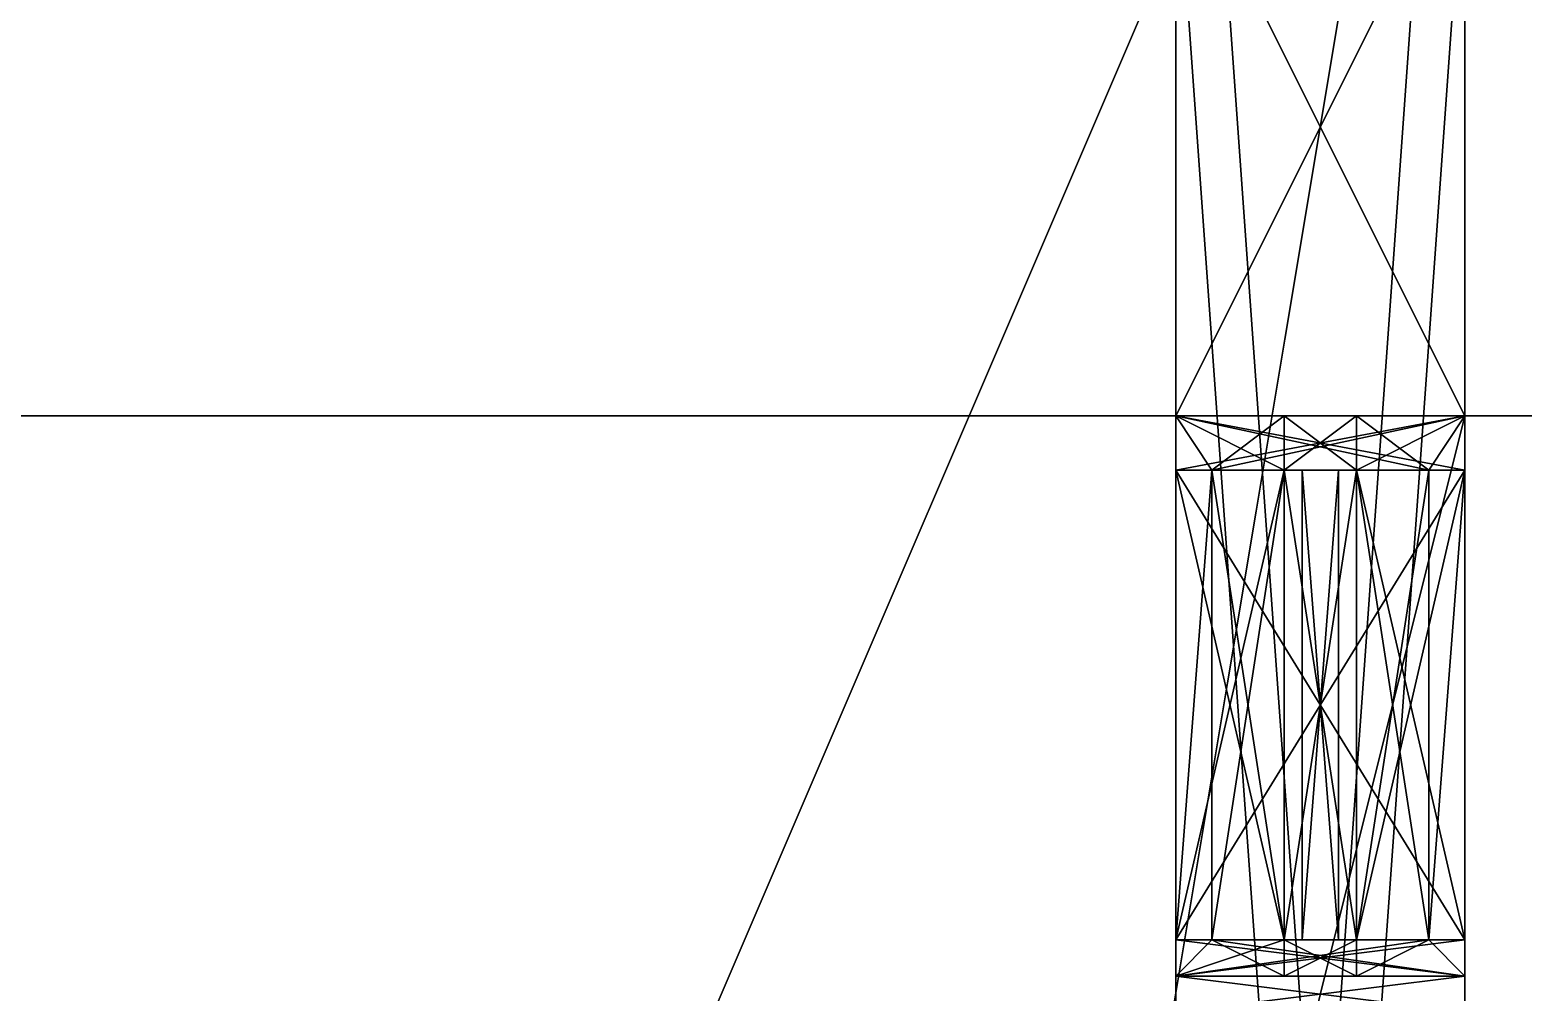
# Model space of a CAD drawing. Extents: x -3136 to 3456, y -896 to 5632.
# Drawn here: x -79.4 to 3.2, y 1696.1 to 1749.4 of the extents above; entities that cross this region are included whole.
import ezdxf

# ---------------------------------------------------------------- set-up
doc = ezdxf.new("R2010")
doc.units = 0

msp = doc.modelspace()

# ---------------------------------------------------------------- meshes
at = {"layer": 'OBJECT029', "color": 50}
mesh = msp.add_polyface(dxfattribs=at)
corners = [(-16, 1536, 128), (-16, 1568, 128), (0, 1568, 128), (0, 1536, 128), (-16, 1792), (-16, 1760), (0, 1760), (0, 1792)]
mesh.append_faces([[corners[k] for k in face] for face in [(1, 3, 0), (5, 7, 4), (4, 0, 5), (6, 2, 7), (5, 3, 6), (1, 7, 2)]], dxfattribs={"vtx0": -1})
mesh.append_faces([[corners[k] for k in face] for face in [(1, 2, 3), (5, 6, 7), (4, 1, 0), (6, 3, 2), (5, 0, 3), (1, 4, 7)]], dxfattribs={"vtx2": -1})
at = {"layer": 'OBJECT037', "color": 50}
mesh = msp.add_polyface(dxfattribs=at)
corners = [(-16, 1568, 288), (-16, 1536, 288), (0, 1536, 288), (0, 1568, 288), (-16, 1760, 416), (-16, 1792, 416), (0, 1792, 416), (0, 1760, 416)]
mesh.append_faces([[corners[k] for k in face] for face in [(1, 3, 0), (5, 7, 4), (2, 6, 3), (0, 4, 1), (1, 7, 2), (5, 3, 6)]], dxfattribs={"vtx0": -1})
mesh.append_faces([[corners[k] for k in face] for face in [(1, 2, 3), (5, 6, 7), (2, 7, 6), (0, 5, 4), (1, 4, 7), (5, 0, 3)]], dxfattribs={"vtx2": -1})
at = {"layer": 'OBJECT053', "color": 50}
mesh = msp.add_polyface(dxfattribs=at)
corners = [(-768, 2048, 144), (0, 2048, 144), (0, 0, 144), (-768, 0, 144), (-768, 0, 128), (0, 0, 128), (0, 2048, 128), (-768, 2048, 128)]
mesh.append_faces([[corners[k] for k in face] for face in [(1, 3, 0), (5, 7, 4), (5, 1, 6), (6, 0, 7), (4, 2, 5), (7, 3, 4)]], dxfattribs={"vtx0": -1})
mesh.append_faces([[corners[k] for k in face] for face in [(1, 2, 3), (5, 6, 7), (5, 2, 1), (6, 1, 0), (4, 3, 2), (7, 0, 3)]], dxfattribs={"vtx2": -1})
at = {"layer": 'OBJECT067', "color": 50}
mesh = msp.add_polyface(dxfattribs=at)
corners = [(-2944, -896, 2176), (-2944, 5504, 2176), (3456, 5504, 2176), (3456, -896, 2176), (-2944, 5504, 2048), (-2944, -896, 2048), (3456, -896, 2048), (3456, 5504, 2048)]
mesh.append_faces([[corners[k] for k in face] for face in [(1, 3, 0), (5, 7, 4), (4, 0, 5), (6, 2, 7), (7, 1, 4), (5, 3, 6)]], dxfattribs={"vtx0": -1})
mesh.append_faces([[corners[k] for k in face] for face in [(1, 2, 3), (5, 6, 7), (4, 1, 0), (6, 3, 2), (7, 2, 1), (5, 0, 3)]], dxfattribs={"vtx2": -1})
at = {"layer": 'OBJECT123', "color": 50}
mesh = msp.add_polyface(dxfattribs=at)
corners = [(-16, 1728, 272), (-16, 1728, 256), (-16, 1760, 256), (-16, 1760, 272), (0, 1760, 272), (0, 1760, 256), (0, 1728, 256), (0, 1728, 272)]
mesh.append_faces([[corners[k] for k in face] for face in [(1, 3, 0), (5, 7, 4), (6, 0, 7), (2, 4, 3), (3, 7, 0), (1, 5, 2)]], dxfattribs={"vtx0": -1})
mesh.append_faces([[corners[k] for k in face] for face in [(1, 2, 3), (5, 6, 7), (6, 1, 0), (2, 5, 4), (3, 4, 7), (1, 6, 5)]], dxfattribs={"vtx2": -1})
at = {"layer": 'OBJECT124', "color": 50}
mesh = msp.add_polyface(dxfattribs=at)
corners = [(-16, 1728, 256), (-16, 1728, 168), (-16, 1760, 168), (-16, 1760, 256), (0, 1760, 256), (0, 1760, 168), (0, 1728, 168), (0, 1728, 256)]
mesh.append_faces([[corners[k] for k in face] for face in [(1, 3, 0), (5, 7, 4), (6, 0, 7), (2, 4, 3), (3, 7, 0), (1, 5, 2)]], dxfattribs={"vtx0": -1})
mesh.append_faces([[corners[k] for k in face] for face in [(1, 2, 3), (5, 6, 7), (6, 1, 0), (2, 5, 4), (3, 4, 7), (1, 6, 5)]], dxfattribs={"vtx2": -1})
at = {"layer": 'OBJECT125', "color": 50}
mesh = msp.add_polyface(dxfattribs=at)
corners = [(-16, 1728, 168), (-16, 1728, 144), (-16, 1760, 144), (-16, 1760, 168), (0, 1760, 168), (0, 1760, 144), (0, 1728, 144), (0, 1728, 168)]
mesh.append_faces([[corners[k] for k in face] for face in [(1, 3, 0), (5, 7, 4), (6, 0, 7), (2, 4, 3), (1, 5, 2), (3, 7, 0)]], dxfattribs={"vtx0": -1})
mesh.append_faces([[corners[k] for k in face] for face in [(1, 2, 3), (5, 6, 7), (6, 1, 0), (2, 5, 4), (1, 6, 5), (3, 4, 7)]], dxfattribs={"vtx2": -1})
at = {"layer": 'OBJECT1271', "color": 50}
mesh = msp.add_polyface(dxfattribs=at)
corners = [(-384, 1728, 432), (-384, 2000, 432), (80, 2000, 432), (80, 1728, 432), (-384, 2000, 240), (-384, 1728, 240), (80, 1728, 240), (80, 2000, 240)]
mesh.append_faces([[corners[k] for k in face] for face in [(1, 3, 0), (5, 7, 4), (4, 0, 5), (6, 2, 7), (7, 1, 4), (5, 3, 6)]], dxfattribs={"vtx0": -1})
mesh.append_faces([[corners[k] for k in face] for face in [(1, 2, 3), (5, 6, 7), (4, 1, 0), (6, 3, 2), (7, 2, 1), (5, 0, 3)]], dxfattribs={"vtx2": -1})
at = {"layer": 'OBJECT264', "color": 50}
mesh = msp.add_polyface(dxfattribs=at)
corners = [(0, 0, 288), (-768, 0, 288), (-768, 1792, 288), (0, 1792, 288), (-768, 1792, 272), (-768, 0, 272), (0, 0, 272), (0, 1792, 272)]
mesh.append_faces([[corners[k] for k in face] for face in [(1, 3, 0), (5, 7, 4), (5, 0, 6), (6, 3, 7), (4, 1, 5), (7, 2, 4)]], dxfattribs={"vtx0": -1})
mesh.append_faces([[corners[k] for k in face] for face in [(1, 2, 3), (5, 6, 7), (5, 1, 0), (6, 0, 3), (4, 2, 1), (7, 3, 2)]], dxfattribs={"vtx2": -1})
at = {"layer": 'OBJECT293', "color": 50}
mesh = msp.add_polyface(dxfattribs=at)
corners = [(-2048, 0, 432), (-2048, 1824, 432), (-1824, 2048, 432), (-224, 2048, 432), (0, 1824, 432), (0, 0, 432), (-2048, 1824, 416), (-2048, 0, 416), (0, 0, 416), (0, 1824, 416), (-224, 2048, 416), (-1824, 2048, 416)]
mesh.append_faces([[corners[k] for k in face] for face in [(1, 5, 0), (7, 11, 6), (6, 0, 7), (8, 4, 9), (10, 2, 11), (7, 5, 8), (9, 3, 10), (11, 1, 6)]], dxfattribs={"vtx0": -1})
mesh.append_faces([[corners[k] for k in face] for face in [(1, 3, 4), (1, 4, 5), (7, 9, 10), (7, 10, 11)]], dxfattribs={"vtx0": -1, "vtx2": -1})
mesh.append_faces([[corners[k] for k in face] for face in [(1, 2, 3), (7, 8, 9), (6, 1, 0), (8, 5, 4), (10, 3, 2), (7, 0, 5), (9, 4, 3), (11, 2, 1)]], dxfattribs={"vtx2": -1})
at = {"layer": 'OBJECT296', "color": 50}
mesh = msp.add_polyface(dxfattribs=at)
corners = [(0, 0), (0, 2048), (3328, 2048), (3328, 0), (3328, 0, -128), (3328, 2048, -128), (0, 2048, -128), (0, 0, -128)]
mesh.append_faces([[corners[k] for k in face] for face in [(1, 3, 0), (5, 7, 4), (4, 2, 5), (5, 1, 6), (6, 0, 7), (7, 3, 4)]], dxfattribs={"vtx0": -1})
mesh.append_faces([[corners[k] for k in face] for face in [(1, 2, 3), (5, 6, 7), (4, 3, 2), (5, 2, 1), (6, 1, 0), (7, 0, 3)]], dxfattribs={"vtx2": -1})
at = {"layer": 'OBJECT302', "color": 50}
mesh = msp.add_polyface(dxfattribs=at)
corners = [(-256, 256), (-256, 1792), (0, 1792), (0, 256), (0, 256, -128), (0, 1792, -128), (-256, 1792, -128), (-256, 256, -128)]
mesh.append_faces([[corners[k] for k in face] for face in [(1, 3, 0), (5, 7, 4), (4, 2, 5), (5, 1, 6), (6, 0, 7), (7, 3, 4)]], dxfattribs={"vtx0": -1})
mesh.append_faces([[corners[k] for k in face] for face in [(1, 2, 3), (5, 6, 7), (4, 3, 2), (5, 2, 1), (6, 1, 0), (7, 0, 3)]], dxfattribs={"vtx2": -1})
at = {"layer": 'OBJECT677', "color": 50}
mesh = msp.add_polyface(dxfattribs=at)
corners = [(0, 1664, 272), (-16, 1664, 272), (-16, 1728, 272), (0, 1728, 272), (-16, 1728, 256), (-16, 1664, 256), (0, 1664, 256), (0, 1728, 256)]
mesh.append_faces([[corners[k] for k in face] for face in [(1, 3, 0), (5, 7, 4), (5, 0, 6), (6, 3, 7), (4, 1, 5), (7, 2, 4)]], dxfattribs={"vtx0": -1})
mesh.append_faces([[corners[k] for k in face] for face in [(1, 2, 3), (5, 6, 7), (5, 1, 0), (6, 0, 3), (4, 2, 1), (7, 3, 2)]], dxfattribs={"vtx2": -1})
at = {"layer": 'OBJECT680', "color": 50}
mesh = msp.add_polyface(dxfattribs=at)
corners = [(0, 1697, 179), (0, 1695, 179), (0, 1695, 254), (0, 1697, 254), (-16, 1695, 179), (-16, 1697, 179), (-16, 1697, 254), (-16, 1695, 254)]
mesh.append_faces([[corners[k] for k in face] for face in [(1, 3, 0), (5, 7, 4), (4, 0, 5), (6, 2, 7), (5, 3, 6), (1, 7, 2)]], dxfattribs={"vtx0": -1})
mesh.append_faces([[corners[k] for k in face] for face in [(1, 2, 3), (5, 6, 7), (4, 1, 0), (6, 3, 2), (5, 0, 3), (1, 4, 7)]], dxfattribs={"vtx2": -1})
at = {"layer": 'OBJECT683', "color": 50}
mesh = msp.add_polyface(dxfattribs=at)
corners = [(-16, 1695, 256), (-16, 1697, 256), (0, 1697, 256), (0, 1695, 256), (0, 1697, 254), (0, 1695, 254), (-16, 1695, 254), (-16, 1697, 254)]
mesh.append_faces([[corners[k] for k in face] for face in [(1, 3, 0), (5, 2, 4), (7, 0, 6), (6, 4, 7), (0, 5, 6), (2, 7, 4)]], dxfattribs={"vtx0": -1})
mesh.append_faces([[corners[k] for k in face] for face in [(1, 2, 3), (5, 3, 2), (7, 1, 0), (6, 5, 4), (0, 3, 5), (2, 1, 7)]], dxfattribs={"vtx2": -1})
at = {"layer": 'OBJECT684', "color": 50}
mesh = msp.add_polyface(dxfattribs=at)
corners = [(-2, 1699, 254), (0, 1697, 254), (0, 1697, 256), (-16, 1697, 256), (-16, 1697, 254), (-14, 1699, 254)]
mesh.append_faces([[corners[k] for k in face] for face in [(1, 2, 0), (4, 5, 3)]])
mesh.append_faces([[corners[k] for k in face] for face in [(0, 4, 1), (1, 3, 2), (5, 2, 3)]], dxfattribs={"vtx0": -1})
mesh.append_faces([[corners[k] for k in face] for face in [(0, 5, 4), (1, 4, 3), (5, 0, 2)]], dxfattribs={"vtx2": -1})
at = {"layer": 'OBJECT685', "color": 50}
mesh = msp.add_polyface(dxfattribs=at)
corners = [(-16, 1697, 256), (-16, 1699, 256), (0, 1699, 256), (0, 1697, 256), (-2, 1699, 254), (-14, 1699, 254)]
mesh.append_faces([[corners[k] for k in face] for face in [(2, 4, 3), (1, 0, 5)]])
mesh.append_faces([[corners[k] for k in face] for face in [(1, 3, 0), (2, 5, 4), (3, 5, 0)]], dxfattribs={"vtx0": -1})
mesh.append_faces([[corners[k] for k in face] for face in [(1, 2, 3), (2, 1, 5), (3, 4, 5)]], dxfattribs={"vtx2": -1})
at = {"layer": 'OBJECT690', "color": 50}
mesh = msp.add_polyface(dxfattribs=at)
corners = [(-16, 1697, 144), (-16, 1695, 144), (0, 1695, 144), (0, 1697, 144), (0, 1695, 171), (0, 1697, 171), (-16, 1697, 171), (-16, 1695, 171)]
mesh.append_faces([[corners[k] for k in face] for face in [(1, 3, 0), (2, 5, 3), (0, 7, 1), (6, 4, 7), (2, 7, 4), (0, 5, 6)]], dxfattribs={"vtx0": -1})
mesh.append_faces([[corners[k] for k in face] for face in [(1, 2, 3), (2, 4, 5), (0, 6, 7), (6, 5, 4), (2, 1, 7), (0, 3, 5)]], dxfattribs={"vtx2": -1})
at = {"layer": 'OBJECT691', "color": 50}
mesh = msp.add_polyface(dxfattribs=at)
corners = [(-16, 1699, 144), (-16, 1697, 144), (0, 1697, 144), (0, 1699, 144), (0, 1699, 171), (0, 1697, 171), (-16, 1699, 171), (-16, 1697, 171)]
mesh.append_faces([[corners[k] for k in face] for face in [(1, 3, 0), (3, 5, 4), (0, 7, 1), (0, 4, 6), (6, 5, 7), (2, 7, 5)]], dxfattribs={"vtx0": -1})
mesh.append_faces([[corners[k] for k in face] for face in [(1, 2, 3), (3, 2, 5), (0, 6, 7), (0, 3, 4), (6, 4, 5), (2, 1, 7)]], dxfattribs={"vtx2": -1})
at = {"layer": 'OBJECT692', "color": 50}
mesh = msp.add_polyface(dxfattribs=at)
corners = [(0, 1697, 171), (0, 1695, 171), (0, 1695, 179), (0, 1697, 179), (-16, 1695, 171), (-16, 1697, 171), (-16, 1697, 179), (-16, 1695, 179)]
mesh.append_faces([[corners[k] for k in face] for face in [(1, 3, 0), (5, 7, 4), (6, 2, 7), (4, 0, 5), (1, 7, 2), (5, 3, 6)]], dxfattribs={"vtx0": -1})
mesh.append_faces([[corners[k] for k in face] for face in [(1, 2, 3), (5, 6, 7), (6, 3, 2), (4, 1, 0), (1, 4, 7), (5, 0, 3)]], dxfattribs={"vtx2": -1})
at = {"layer": 'OBJECT697', "color": 50}
mesh = msp.add_polyface(dxfattribs=at)
corners = [(-16, 1725, 144), (-16, 1699, 144), (0, 1699, 144), (0, 1725, 144), (0, 1725, 171), (0, 1699, 171), (-16, 1699, 171), (-16, 1725, 171)]
mesh.append_faces([[corners[k] for k in face] for face in [(1, 3, 0), (3, 5, 4), (1, 7, 6), (0, 4, 7), (2, 6, 5), (7, 5, 6)]], dxfattribs={"vtx0": -1})
mesh.append_faces([[corners[k] for k in face] for face in [(1, 2, 3), (3, 2, 5), (1, 0, 7), (0, 3, 4), (2, 1, 6), (7, 4, 5)]], dxfattribs={"vtx2": -1})
at = {"layer": 'OBJECT698', "color": 50}
mesh = msp.add_polyface(dxfattribs=at)
corners = [(0, 1697, 171), (0, 1697, 179), (-2, 1699, 179), (-14, 1699, 179), (-16, 1697, 179), (-16, 1697, 171)]
mesh.append_faces([[corners[k] for k in face] for face in [(1, 2, 0), (4, 5, 3)]])
mesh.append_faces([[corners[k] for k in face] for face in [(3, 1, 4), (0, 4, 1), (2, 5, 0)]], dxfattribs={"vtx0": -1})
mesh.append_faces([[corners[k] for k in face] for face in [(3, 2, 1), (0, 5, 4), (2, 3, 5)]], dxfattribs={"vtx2": -1})
at = {"layer": 'OBJECT699', "color": 50}
mesh = msp.add_polyface(dxfattribs=at)
corners = [(-2, 1699, 179), (0, 1699, 171), (0, 1697, 171), (-16, 1697, 171), (-16, 1699, 171), (-14, 1699, 179)]
mesh.append_faces([[corners[k] for k in face] for face in [(1, 2, 0), (4, 5, 3)]])
mesh.append_faces([[corners[k] for k in face] for face in [(0, 4, 1), (3, 1, 4), (2, 5, 0)]], dxfattribs={"vtx0": -1})
mesh.append_faces([[corners[k] for k in face] for face in [(0, 5, 4), (3, 2, 1), (2, 3, 5)]], dxfattribs={"vtx2": -1})
at = {"layer": 'OBJECT700', "color": 50}
mesh = msp.add_polyface(dxfattribs=at)
corners = [(0, 1728, 144), (-16, 1728, 144), (-16, 1725, 144), (0, 1725, 144), (-16, 1728, 171), (0, 1728, 171), (0, 1725, 171), (-16, 1725, 171)]
mesh.append_faces([[corners[k] for k in face] for face in [(1, 3, 0), (1, 5, 4), (0, 6, 5), (2, 4, 7), (3, 7, 6), (4, 6, 7)]], dxfattribs={"vtx0": -1})
mesh.append_faces([[corners[k] for k in face] for face in [(1, 2, 3), (1, 0, 5), (0, 3, 6), (2, 1, 4), (3, 2, 7), (4, 5, 6)]], dxfattribs={"vtx2": -1})
at = {"layer": 'OBJECT701', "color": 50}
mesh = msp.add_polyface(dxfattribs=at)
corners = [(-16, 1728, 179), (-16, 1728, 171), (0, 1728, 171), (0, 1728, 179), (-2, 1725, 179), (-14, 1725, 179)]
mesh.append_faces([[corners[k] for k in face] for face in [(2, 4, 3), (0, 5, 1)]])
mesh.append_faces([[corners[k] for k in face] for face in [(1, 3, 0), (3, 5, 0), (2, 5, 4)]], dxfattribs={"vtx0": -1})
mesh.append_faces([[corners[k] for k in face] for face in [(1, 2, 3), (3, 4, 5), (2, 1, 5)]], dxfattribs={"vtx2": -1})
at = {"layer": 'OBJECT702', "color": 50}
mesh = msp.add_polyface(dxfattribs=at)
corners = [(0, 1728, 171), (0, 1725, 171), (-2, 1725, 179), (-14, 1725, 179), (-16, 1725, 171), (-16, 1728, 171)]
mesh.append_faces([[corners[k] for k in face] for face in [(1, 2, 0), (4, 5, 3)]])
mesh.append_faces([[corners[k] for k in face] for face in [(1, 3, 2), (4, 0, 5), (2, 5, 0)]], dxfattribs={"vtx0": -1})
mesh.append_faces([[corners[k] for k in face] for face in [(1, 4, 3), (4, 1, 0), (2, 3, 5)]], dxfattribs={"vtx2": -1})
at = {"layer": 'OBJECT703', "color": 50}
mesh = msp.add_polyface(dxfattribs=at)
corners = [(-16, 1725, 256), (-16, 1728, 256), (0, 1728, 256), (0, 1725, 256), (-2, 1725, 254), (-14, 1725, 254)]
mesh.append_faces([[corners[k] for k in face] for face in [(3, 2, 4), (0, 5, 1)]])
mesh.append_faces([[corners[k] for k in face] for face in [(1, 3, 0), (3, 5, 0), (1, 4, 2)]], dxfattribs={"vtx0": -1})
mesh.append_faces([[corners[k] for k in face] for face in [(1, 2, 3), (3, 4, 5), (1, 5, 4)]], dxfattribs={"vtx2": -1})
at = {"layer": 'OBJECT704', "color": 50}
mesh = msp.add_polyface(dxfattribs=at)
corners = [(-16, 1728, 256), (-16, 1728, 254), (0, 1728, 254), (0, 1728, 256), (-2, 1725, 254), (-14, 1725, 254)]
mesh.append_faces([[corners[k] for k in face] for face in [(2, 4, 3), (1, 0, 5)]])
mesh.append_faces([[corners[k] for k in face] for face in [(1, 3, 0), (1, 4, 2), (3, 5, 0)]], dxfattribs={"vtx0": -1})
mesh.append_faces([[corners[k] for k in face] for face in [(1, 2, 3), (1, 5, 4), (3, 4, 5)]], dxfattribs={"vtx2": -1})
at = {"layer": 'OBJECT717', "color": 50}
mesh = msp.add_polyface(dxfattribs=at)
corners = [(0, 1699, 171), (-2, 1699, 179), (-2, 1725, 179), (0, 1725, 171), (-6, 1725, 179), (-6, 1699, 179), (-6, 1725, 171), (-6, 1699, 171)]
mesh.append_faces([[corners[k] for k in face] for face in [(1, 3, 0), (2, 5, 4), (3, 4, 6), (0, 5, 1), (0, 6, 7), (4, 7, 6)]], dxfattribs={"vtx0": -1})
mesh.append_faces([[corners[k] for k in face] for face in [(1, 2, 3), (2, 1, 5), (3, 2, 4), (0, 7, 5), (0, 3, 6), (4, 5, 7)]], dxfattribs={"vtx2": -1})
at = {"layer": 'OBJECT718', "color": 50}
mesh = msp.add_polyface(dxfattribs=at)
corners = [(-6, 1699, 179), (-10, 1699, 179), (-10, 1725, 179), (-6, 1725, 179), (-10, 1725, 171), (-6, 1725, 171), (-6, 1699, 171), (-10, 1699, 171)]
mesh.append_faces([[corners[k] for k in face] for face in [(1, 3, 0), (5, 2, 4), (7, 0, 6), (4, 6, 5), (2, 7, 4), (0, 5, 6)]], dxfattribs={"vtx0": -1})
mesh.append_faces([[corners[k] for k in face] for face in [(1, 2, 3), (5, 3, 2), (7, 1, 0), (4, 7, 6), (2, 1, 7), (0, 3, 5)]], dxfattribs={"vtx2": -1})
at = {"layer": 'OBJECT719', "color": 50}
mesh = msp.add_polyface(dxfattribs=at)
corners = [(-16, 1725, 171), (-14, 1725, 179), (-14, 1699, 179), (-16, 1699, 171), (-10, 1699, 179), (-10, 1725, 179), (-10, 1725, 171), (-10, 1699, 171)]
mesh.append_faces([[corners[k] for k in face] for face in [(1, 3, 0), (2, 5, 4), (0, 5, 1), (3, 4, 7), (0, 7, 6), (4, 6, 7)]], dxfattribs={"vtx0": -1})
mesh.append_faces([[corners[k] for k in face] for face in [(1, 2, 3), (2, 1, 5), (0, 6, 5), (3, 2, 4), (0, 3, 7), (4, 5, 6)]], dxfattribs={"vtx2": -1})
at = {"layer": 'OBJECT720', "color": 50}
mesh = msp.add_polyface(dxfattribs=at)
corners = [(-6, 1725, 256), (0, 1725, 256), (0, 1699, 256), (-6, 1699, 256), (-2, 1725, 254), (-2, 1699, 254), (-6, 1699, 254), (-6, 1725, 254)]
mesh.append_faces([[corners[k] for k in face] for face in [(1, 3, 0), (5, 1, 4), (5, 7, 6), (4, 0, 7), (2, 6, 3), (7, 3, 6)]], dxfattribs={"vtx0": -1})
mesh.append_faces([[corners[k] for k in face] for face in [(1, 2, 3), (5, 2, 1), (5, 4, 7), (4, 1, 0), (2, 5, 6), (7, 0, 3)]], dxfattribs={"vtx2": -1})
at = {"layer": 'OBJECT721', "color": 50}
mesh = msp.add_polyface(dxfattribs=at)
corners = [(-6, 1699, 256), (-10, 1699, 256), (-10, 1725, 256), (-6, 1725, 256), (-6, 1725, 254), (-10, 1725, 254), (-10, 1699, 254), (-6, 1699, 254)]
mesh.append_faces([[corners[k] for k in face] for face in [(1, 3, 0), (5, 7, 4), (4, 2, 5), (6, 0, 7), (5, 1, 6), (7, 3, 4)]], dxfattribs={"vtx0": -1})
mesh.append_faces([[corners[k] for k in face] for face in [(1, 2, 3), (5, 6, 7), (4, 3, 2), (6, 1, 0), (5, 2, 1), (7, 0, 3)]], dxfattribs={"vtx2": -1})
at = {"layer": 'OBJECT722', "color": 50}
mesh = msp.add_polyface(dxfattribs=at)
corners = [(-10, 1699, 256), (-16, 1699, 256), (-16, 1725, 256), (-10, 1725, 256), (-14, 1699, 254), (-14, 1725, 254), (-10, 1725, 254), (-10, 1699, 254)]
mesh.append_faces([[corners[k] for k in face] for face in [(1, 3, 0), (5, 1, 4), (5, 7, 6), (2, 6, 3), (4, 0, 7), (7, 3, 6)]], dxfattribs={"vtx0": -1})
mesh.append_faces([[corners[k] for k in face] for face in [(1, 2, 3), (5, 2, 1), (5, 4, 7), (2, 5, 6), (4, 1, 0), (7, 0, 3)]], dxfattribs={"vtx2": -1})
at = {"layer": 'OBJECT723', "color": 50}
mesh = msp.add_polyface(dxfattribs=at)
corners = [(-16, 1697, 179), (-14, 1699, 179), (-14, 1699, 254), (-16, 1697, 254), (-10, 1699, 179), (-10, 1697, 179), (-10, 1697, 254), (-10, 1699, 254)]
mesh.append_faces([[corners[k] for k in face] for face in [(1, 3, 0), (1, 5, 4), (3, 7, 6), (1, 7, 2), (0, 6, 5), (5, 7, 4)]], dxfattribs={"vtx0": -1})
mesh.append_faces([[corners[k] for k in face] for face in [(1, 2, 3), (1, 0, 5), (3, 2, 7), (1, 4, 7), (0, 3, 6), (5, 6, 7)]], dxfattribs={"vtx2": -1})
at = {"layer": 'OBJECT724', "color": 50}
mesh = msp.add_polyface(dxfattribs=at)
corners = [(-6, 1699, 179), (-10, 1699, 179), (-10, 1697, 179), (-6, 1697, 179), (-6, 1697, 254), (-10, 1697, 254), (-10, 1699, 254), (-6, 1699, 254)]
mesh.append_faces([[corners[k] for k in face] for face in [(1, 3, 0), (5, 7, 4), (0, 6, 1), (2, 4, 3), (1, 5, 2), (3, 7, 0)]], dxfattribs={"vtx0": -1})
mesh.append_faces([[corners[k] for k in face] for face in [(1, 2, 3), (5, 6, 7), (0, 7, 6), (2, 5, 4), (1, 6, 5), (3, 4, 7)]], dxfattribs={"vtx2": -1})
at = {"layer": 'OBJECT725', "color": 50}
mesh = msp.add_polyface(dxfattribs=at)
corners = [(-2, 1699, 179), (0, 1697, 179), (0, 1697, 254), (-2, 1699, 254), (-6, 1699, 179), (-6, 1697, 179), (-6, 1699, 254), (-6, 1697, 254)]
mesh.append_faces([[corners[k] for k in face] for face in [(1, 3, 0), (0, 5, 1), (3, 7, 6), (0, 6, 4), (1, 7, 2), (4, 7, 5)]], dxfattribs={"vtx0": -1})
mesh.append_faces([[corners[k] for k in face] for face in [(1, 2, 3), (0, 4, 5), (3, 2, 7), (0, 3, 6), (1, 5, 7), (4, 6, 7)]], dxfattribs={"vtx2": -1})
at = {"layer": 'OBJECT726', "color": 50}
mesh = msp.add_polyface(dxfattribs=at)
corners = [(-16, 1728, 254), (-16, 1728, 179), (-10, 1728, 179), (-10, 1728, 254), (-14, 1725, 179), (-14, 1725, 254), (-10, 1725, 179), (-10, 1725, 254)]
mesh.append_faces([[corners[k] for k in face] for face in [(1, 3, 0), (1, 5, 4), (1, 6, 2), (5, 3, 7), (4, 7, 6), (2, 7, 3)]], dxfattribs={"vtx0": -1})
mesh.append_faces([[corners[k] for k in face] for face in [(1, 2, 3), (1, 0, 5), (1, 4, 6), (5, 0, 3), (4, 5, 7), (2, 6, 7)]], dxfattribs={"vtx2": -1})
at = {"layer": 'OBJECT727', "color": 50}
mesh = msp.add_polyface(dxfattribs=at)
corners = [(-10, 1728, 179), (-6, 1728, 179), (-6, 1728, 254), (-10, 1728, 254), (-10, 1725, 179), (-6, 1725, 179), (-6, 1725, 254), (-10, 1725, 254)]
mesh.append_faces([[corners[k] for k in face] for face in [(1, 3, 0), (0, 5, 1), (7, 2, 6), (4, 6, 5), (0, 7, 4), (1, 6, 2)]], dxfattribs={"vtx0": -1})
mesh.append_faces([[corners[k] for k in face] for face in [(1, 2, 3), (0, 4, 5), (7, 3, 2), (4, 7, 6), (0, 3, 7), (1, 5, 6)]], dxfattribs={"vtx2": -1})
at = {"layer": 'OBJECT728', "color": 50}
mesh = msp.add_polyface(dxfattribs=at)
corners = [(-6, 1728, 179), (0, 1728, 179), (0, 1728, 254), (-6, 1728, 254), (-2, 1725, 179), (-2, 1725, 254), (-6, 1725, 179), (-6, 1725, 254)]
mesh.append_faces([[corners[k] for k in face] for face in [(1, 3, 0), (1, 5, 2), (0, 4, 1), (2, 7, 3), (4, 7, 5), (0, 7, 6)]], dxfattribs={"vtx0": -1})
mesh.append_faces([[corners[k] for k in face] for face in [(1, 2, 3), (1, 4, 5), (0, 6, 4), (2, 5, 7), (4, 6, 7), (0, 3, 7)]], dxfattribs={"vtx2": -1})
at = {"layer": 'OBJECT729', "color": 50}
mesh = msp.add_polyface(dxfattribs=at)
corners = [(-7, 1725, 179), (-7, 1699, 179), (-7, 1699, 254), (-7, 1725, 254), (-9, 1699, 179), (-9, 1725, 179), (-9, 1725, 254), (-9, 1699, 254)]
mesh.append_faces([[corners[k] for k in face] for face in [(1, 3, 0), (5, 7, 4), (4, 0, 5), (6, 2, 7), (5, 3, 6), (1, 7, 2)]], dxfattribs={"vtx0": -1})
mesh.append_faces([[corners[k] for k in face] for face in [(1, 2, 3), (5, 6, 7), (4, 1, 0), (6, 3, 2), (5, 0, 3), (1, 4, 7)]], dxfattribs={"vtx2": -1})

doc.saveas('drawing.dxf')
